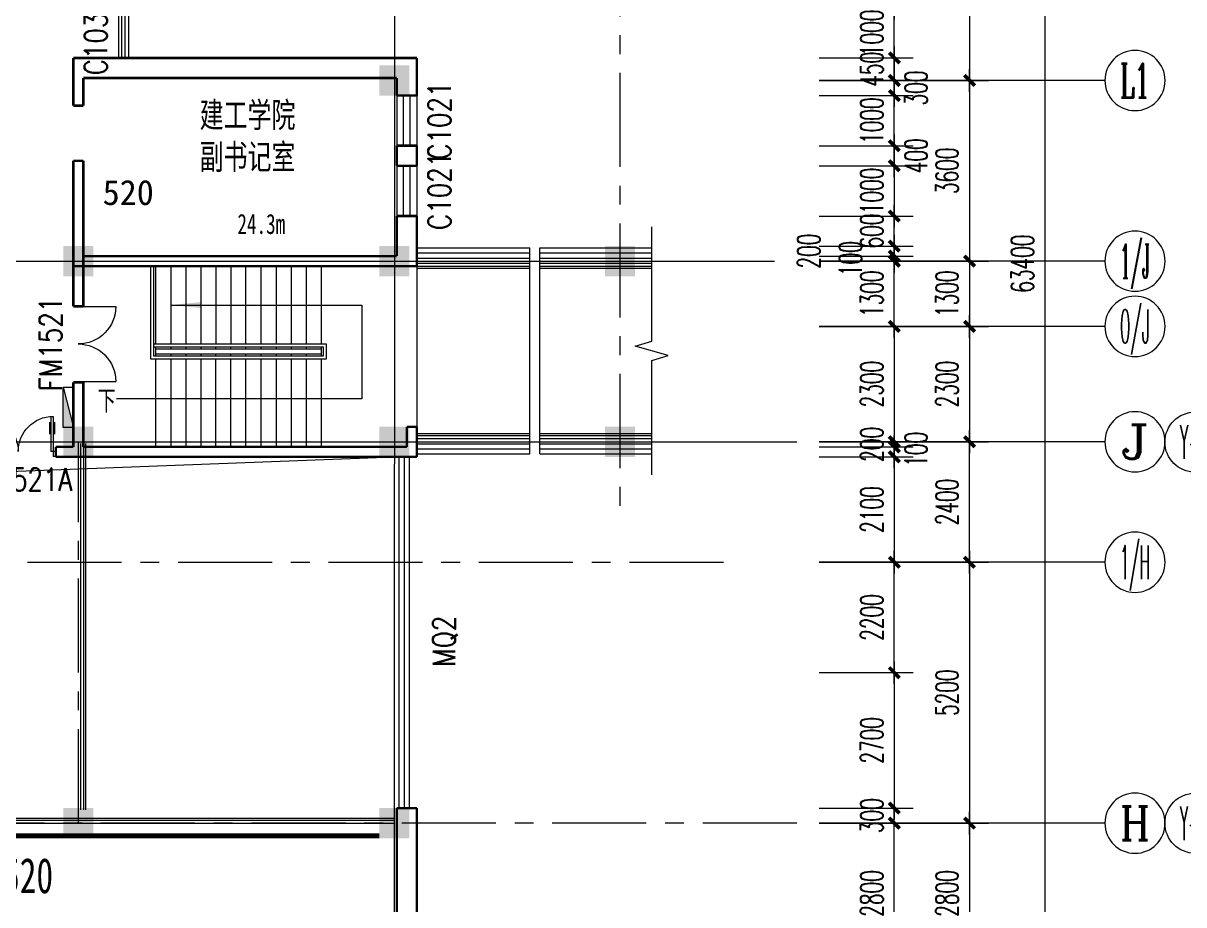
# Model space of a CAD drawing. Extents: x 2719331 to 3465925, y -270324 to -167476.
# Drawn here: x 3419557 to 3442701, y -224030 to -206462 of the extents above; entities that cross this region are included whole.
import ezdxf
from ezdxf.enums import TextEntityAlignment as Align

# ---------------------------------------------------------------- set-up
doc = ezdxf.new("R2010")
doc.units = 0
doc.header["$LTSCALE"] = 1500
doc.header["$MEASUREMENT"] = 0
doc.linetypes.add('CENTER', pattern=[2, 1.25, -0.25, 0.25, -0.25])
doc.linetypes.add('DASH', pattern=[0.35, 0.25, -0.1])
doc.layers.get('0').update_dxf_attribs({"linetype": 'CONTINUOUS', "lineweight": 0})
doc.layers.get('DEFPOINTS').update_dxf_attribs({"linetype": 'CONTINUOUS', "lineweight": 5})
for name, color, linetype, lineweight in [('AXIS_TEXT', 7, 'CONTINUOUS', 5), ('COLUMN', 7, 'CONTINUOUS', 5), ('DOTE', 7, 'CENTER', 5), ('LVTRY', 7, 'CONTINUOUS', 5), ('OTHER', 7, 'CONTINUOUS', 5), ('P-S-TEXT', 7, 'CONTINUOUS', 5), ('PUB_DIM', 250, 'CONTINUOUS', 5), ('STAIR', 7, 'CONTINUOUS', 5), ('WALL', 7, 'CONTINUOUS', 5), ('WINDOW', 7, 'CONTINUOUS', 5), ('WINDOW_TEXT', 7, 'CONTINUOUS', 5), ('我的', 7, 'CONTINUOUS', 5), ('消火栓', 7, 'CONTINUOUS', 5), ('看线', 7, 'CONTINUOUS', 5), ('防火卷帘', 7, 'CONTINUOUS', 5)]:
    doc.layers.add(name, color=color, linetype=linetype, lineweight=lineweight)
doc.layers.add('中文', color=4, linetype='CONTINUOUS')
doc.layers.add('地面', color=250, linetype='CONTINUOUS')
doc.styles.add('_SIMPLEX', font='SIMPLEX.shx', dxfattribs={"width": 0.6})
doc.styles.add('COMPLEX', font='COMPLEX')
doc.styles.add('DIM_FONT', font='romans.shx', dxfattribs={"width": 0.6})
doc.styles.add('H1', font='romans.shx', dxfattribs={"width": 1.2, "bigfont": 'hztxt.shx'})
doc.styles.add('HZ4', font='SimSun.ttf', dxfattribs={"width": 0.7, "height": 700})
doc.styles.add('SIMPLEX', font='SIMPLEX.SHX', dxfattribs={"width": 0.6})
doc.styles.get("Standard").update_dxf_attribs({"font": 'SIMHEI.TTF', "height": 1.2})
doc.dimstyles.new('DIMN150', dxfattribs={"dimscale": 1.5, "dimtxt": 300, "dimasz": 1, "dimexe": 250, "dimexo": 300, "dimgap": 150, "dimtad": 1, "dimdec": 0, "dimdsep": 46, "dimtxsty": 'DIM_FONT', "dimblk": '_DIMX', "dimcen": 2.5, "dimdle": 0.3, "dimclrd": 7, "dimclre": 256, "dimclrt": 256, "dimadec": 0, "dimazin": 0, "dimtfac": 1, "dimtdec": 0, "dimtix": 1, "dimtmove": 2, "dimatfit": 3, "dimldrblk": '_DIMX', "dimfxl": 1, "dimtvp": 1, "dimtolj": 1, "dimtzin": 0, "dimlwd": -1, "dimlwe": -1, "dimarcsym": 0})

# ---------------------------------------------------------------- blocks, each defined once
blk = doc.blocks.new('_FZH')
blk.add_solid([(0.5, -0.5), (-0.5, -0.5), (0.5, 0.5), (-0.5, 0.5)])
blk = doc.blocks.new('_ARROW')
blk.add_solid([(0, 0), (-1, 0.1), (-1, -0.1)])
blk = doc.blocks.new('A$C68C06AB7')
at = {"layer": '消火栓'}
blk.add_hatch(color=256, dxfattribs=at).paths.add_polyline_path([(800, 200), (0, 200), (800, 0)])
blk.add_line((0, 200), (800, 0), dxfattribs=at)
blk.add_lwpolyline([(0, 200), (0, 0), (800, 0), (800, 200)], close=True, dxfattribs=at)
blk = doc.blocks.new('M_S0BKA')
blk.add_solid([(0.5, 0.5), (0.5, -0.5), (-0.5, 0.5), (-0.5, -0.5)])
blk = doc.blocks.new('_WBLK')
for p, q in [((-0.5, 0.5), (0.5, 0.5)), ((0.5, 0.167), (-0.5, 0.167)), ((0.5, -0.167), (-0.5, -0.167)), ((-0.5, -0.5), (0.5, -0.5))]:
    blk.add_line(p, q)
at = {"layer": 'WINDOW_TEXT', "style": 'SIMPLEX', "flags": 9}
blk.add_attdef('A', text='', height=1, dxfattribs=at).set_placement((0, 1.5), align=Align.MIDDLE)
blk = doc.blocks.new('M_A3PTU')
for p, q in [((-0.5, 0), (-0.499, -0.498)), ((0.5, 0), (0.499, -0.498))]:
    blk.add_line(p, q)
for centre, start, end in [((-0.498, -0.001), 269.885, 0.0763), ((0.498, -0.001), 179.9237, 270.115)]:
    blk.add_arc(centre, 0.498, start, end)
blk = doc.blocks.new('_AXISO')
blk.add_circle((0, 0), 0.5)
at = {"layer": 'AXIS_TEXT', "style": 'COMPLEX', "width": 1.041667}
blk.add_attdef('A', text='', height=0.56, dxfattribs=at).set_placement((-0.25, -0.28), (0.25, -0.28), align=Align.FIT)
blk = doc.blocks.new('_DIMX')
blk.add_line((-150, 0), (150, 0))
at = {"const_width": 50}
blk.add_lwpolyline([(-70, -70), (70, 70)], dxfattribs=at)
blk = doc.blocks.new('*D1116')
at = {"layer": 'DEFPOINTS', "color": 0, "lineweight": 25}
for p in [(3434982, -211204), (3435428, -212504), (3438428, -212504)]:
    blk.add_point(p, dxfattribs=at)
at = {"layer": '我的'}
for p, q in [((3435432, -211204), (3438803, -211204)), ((3435878, -212504), (3438803, -212504))]:
    blk.add_line(p, q, dxfattribs=at)
at = {"layer": '我的', "color": 7}
for p, q in [((3438428, -211203), (3438428, -211201)), ((3438428, -211204), (3438428, -212504)), ((3438428, -212506), (3438428, -212507))]:
    blk.add_line(p, q, dxfattribs=at)
at = {"layer": '我的', "color": 7, "xscale": 1.5, "yscale": 1.5, "zscale": 1.5}
for p, rotation in [((3438428, -211204), 270), ((3438428, -212504), 90)]:
    blk.add_blockref('_DIMX', p, dxfattribs=dict(at, rotation=rotation))
at = {"layer": '我的', "lineweight": 0, "insert": (3437978, -211854), "char_height": 450, "attachment_point": 5, "rotation": 90, "style": 'DIM_FONT'}
blk.add_mtext('\\A1;1300', dxfattribs=at)
blk = doc.blocks.new('*D1117')
at = {"layer": 'DEFPOINTS', "color": 0, "lineweight": 25}
for p in [(3435428, -217204), (3435428, -222404), (3438428, -222404)]:
    blk.add_point(p, dxfattribs=at)
at = {"layer": '我的'}
for p, q in [((3435878, -217204), (3438803, -217204)), ((3435878, -222404), (3438803, -222404))]:
    blk.add_line(p, q, dxfattribs=at)
at = {"layer": '我的', "color": 7}
blk.add_line((3438428, -217206), (3438428, -222403), dxfattribs=at)
at = {"layer": '我的', "color": 7, "xscale": 1.5, "yscale": 1.5, "zscale": 1.5}
for p, rotation in [((3438428, -217204), 90), ((3438428, -222404), 270)]:
    blk.add_blockref('_DIMX', p, dxfattribs=dict(at, rotation=rotation))
at = {"layer": '我的', "lineweight": 0, "insert": (3437978, -219804), "char_height": 450, "attachment_point": 5, "rotation": 90, "style": 'DIM_FONT'}
blk.add_mtext('\\A1;5200', dxfattribs=at)
blk = doc.blocks.new('*D1118')
at = {"layer": 'DEFPOINTS', "color": 0, "lineweight": 25}
for p in [(3435428, -222404), (3435428, -225204), (3438428, -225204)]:
    blk.add_point(p, dxfattribs=at)
at = {"layer": '我的'}
for p, q in [((3435878, -222404), (3438803, -222404)), ((3435878, -225204), (3438803, -225204))]:
    blk.add_line(p, q, dxfattribs=at)
at = {"layer": '我的', "color": 7}
blk.add_line((3438428, -222406), (3438428, -225203), dxfattribs=at)
at = {"layer": '我的', "color": 7, "xscale": 1.5, "yscale": 1.5, "zscale": 1.5}
for p, rotation in [((3438428, -222404), 90), ((3438428, -225204), 270)]:
    blk.add_blockref('_DIMX', p, dxfattribs=dict(at, rotation=rotation))
at = {"layer": '我的', "lineweight": 0, "insert": (3437978, -223804), "char_height": 450, "attachment_point": 5, "rotation": 90, "style": 'DIM_FONT'}
blk.add_mtext('\\A1;2800', dxfattribs=at)
blk = doc.blocks.new('*D1119')
at = {"layer": 'DEFPOINTS', "color": 0, "lineweight": 25}
for p in [(3434982, -207604), (3435428, -211204), (3438428, -211204)]:
    blk.add_point(p, dxfattribs=at)
at = {"layer": '我的'}
for p, q in [((3435432, -207604), (3438803, -207604)), ((3435878, -211204), (3438803, -211204))]:
    blk.add_line(p, q, dxfattribs=at)
at = {"layer": '我的', "color": 7}
blk.add_line((3438428, -207606), (3438428, -211203), dxfattribs=at)
at = {"layer": '我的', "color": 7, "xscale": 1.5, "yscale": 1.5, "zscale": 1.5}
for p, rotation in [((3438428, -207604), 90), ((3438428, -211204), 270)]:
    blk.add_blockref('_DIMX', p, dxfattribs=dict(at, rotation=rotation))
at = {"layer": '我的', "lineweight": 0, "insert": (3437978, -209404), "char_height": 450, "attachment_point": 5, "rotation": 90, "style": 'DIM_FONT'}
blk.add_mtext('\\A1;3600', dxfattribs=at)
blk = doc.blocks.new('*D1144')
at = {"layer": 'DEFPOINTS', "color": 0, "lineweight": 25}
for p in [(3434982, -207604), (3434982, -207904), (3436928, -207904)]:
    blk.add_point(p, dxfattribs=at)
at = {"layer": '我的'}
for p, q in [((3435432, -207604), (3437303, -207604)), ((3435432, -207904), (3437303, -207904))]:
    blk.add_line(p, q, dxfattribs=at)
at = {"layer": '我的', "color": 7}
for p, q in [((3436928, -207603), (3436928, -207601)), ((3436928, -207604), (3436928, -207904)), ((3436928, -207906), (3436928, -207907))]:
    blk.add_line(p, q, dxfattribs=at)
at = {"layer": '我的', "color": 7, "xscale": 1.5, "yscale": 1.5, "zscale": 1.5}
for p, rotation in [((3436928, -207604), 270), ((3436928, -207904), 90)]:
    blk.add_blockref('_DIMX', p, dxfattribs=dict(at, rotation=rotation))
at = {"layer": '我的', "lineweight": 0, "insert": (3437360, -207754), "char_height": 450, "attachment_point": 5, "rotation": 90, "style": 'DIM_FONT'}
blk.add_mtext('\\A1;300', dxfattribs=at)
blk = doc.blocks.new('*D1145')
at = {"layer": 'DEFPOINTS', "color": 0, "lineweight": 25}
for p in [(3434982, -208904), (3434982, -209304), (3436928, -209304)]:
    blk.add_point(p, dxfattribs=at)
at = {"layer": '我的'}
for p, q in [((3435432, -208904), (3437303, -208904)), ((3435432, -209304), (3437303, -209304))]:
    blk.add_line(p, q, dxfattribs=at)
at = {"layer": '我的', "color": 7}
for p, q in [((3436928, -208903), (3436928, -208901)), ((3436928, -208904), (3436928, -209304)), ((3436928, -209306), (3436928, -209307))]:
    blk.add_line(p, q, dxfattribs=at)
at = {"layer": '我的', "color": 7, "xscale": 1.5, "yscale": 1.5, "zscale": 1.5}
for p, rotation in [((3436928, -208904), 270), ((3436928, -209304), 90)]:
    blk.add_blockref('_DIMX', p, dxfattribs=dict(at, rotation=rotation))
at = {"layer": '我的', "lineweight": 0, "insert": (3437360, -209104), "char_height": 450, "attachment_point": 5, "rotation": 90, "style": 'DIM_FONT'}
blk.add_mtext('\\A1;400', dxfattribs=at)
blk = doc.blocks.new('*D1146')
at = {"layer": 'DEFPOINTS', "color": 0, "lineweight": 25}
for p in [(3434982, -209304), (3434982, -210304), (3436928, -210304)]:
    blk.add_point(p, dxfattribs=at)
at = {"layer": '我的'}
for p, q in [((3435432, -209304), (3437303, -209304)), ((3435432, -210304), (3437303, -210304))]:
    blk.add_line(p, q, dxfattribs=at)
at = {"layer": '我的', "color": 7}
for p, q in [((3436928, -209303), (3436928, -209301)), ((3436928, -209304), (3436928, -210304)), ((3436928, -210306), (3436928, -210307))]:
    blk.add_line(p, q, dxfattribs=at)
at = {"layer": '我的', "color": 7, "xscale": 1.5, "yscale": 1.5, "zscale": 1.5}
for p, rotation in [((3436928, -209304), 270), ((3436928, -210304), 90)]:
    blk.add_blockref('_DIMX', p, dxfattribs=dict(at, rotation=rotation))
at = {"layer": '我的', "lineweight": 0, "insert": (3436478, -209804), "char_height": 450, "attachment_point": 5, "rotation": 90, "style": 'DIM_FONT'}
blk.add_mtext('\\A1;1000', dxfattribs=at)
blk = doc.blocks.new('*D1147')
at = {"layer": 'DEFPOINTS', "color": 0, "lineweight": 25}
for p in [(3434982, -219404), (3434982, -222104), (3436928, -222104)]:
    blk.add_point(p, dxfattribs=at)
at = {"layer": '我的'}
for p, q in [((3435432, -219404), (3437303, -219404)), ((3435432, -222104), (3437303, -222104))]:
    blk.add_line(p, q, dxfattribs=at)
at = {"layer": '我的', "color": 7}
blk.add_line((3436928, -219406), (3436928, -222103), dxfattribs=at)
at = {"layer": '我的', "color": 7, "xscale": 1.5, "yscale": 1.5, "zscale": 1.5}
for p, rotation in [((3436928, -219404), 90), ((3436928, -222104), 270)]:
    blk.add_blockref('_DIMX', p, dxfattribs=dict(at, rotation=rotation))
at = {"layer": '我的', "lineweight": 0, "insert": (3436478, -220754), "char_height": 450, "attachment_point": 5, "rotation": 90, "style": 'DIM_FONT'}
blk.add_mtext('\\A1;2700', dxfattribs=at)
blk = doc.blocks.new('*D1151')
at = {"layer": 'DEFPOINTS', "color": 0, "lineweight": 25}
for p in [(3435282, -222404), (3436928, -222404), (3435282, -225204)]:
    blk.add_point(p, dxfattribs=at)
at = {"layer": '我的'}
for p, q in [((3435732, -222404), (3437303, -222404)), ((3435732, -225204), (3437303, -225204))]:
    blk.add_line(p, q, dxfattribs=at)
at = {"layer": '我的', "color": 7}
blk.add_line((3436928, -225203), (3436928, -222406), dxfattribs=at)
at = {"layer": '我的', "color": 7, "xscale": 1.5, "yscale": 1.5, "zscale": 1.5}
for p, rotation in [((3436928, -222404), 90), ((3436928, -225204), 270)]:
    blk.add_blockref('_DIMX', p, dxfattribs=dict(at, rotation=rotation))
at = {"layer": '我的', "lineweight": 0, "insert": (3436478, -223804), "char_height": 450, "attachment_point": 5, "rotation": 90, "style": 'DIM_FONT'}
blk.add_mtext('\\A1;2800', dxfattribs=at)
blk = doc.blocks.new('*D1152')
at = {"layer": 'DEFPOINTS', "color": 0, "lineweight": 25}
for p in [(3434982, -215104), (3434978, -217204), (3436928, -217204)]:
    blk.add_point(p, dxfattribs=at)
at = {"layer": '我的'}
for p, q in [((3435432, -215104), (3437303, -215104)), ((3435428, -217204), (3437303, -217204))]:
    blk.add_line(p, q, dxfattribs=at)
at = {"layer": '我的', "color": 7}
blk.add_line((3436928, -215106), (3436928, -217203), dxfattribs=at)
at = {"layer": '我的', "color": 7, "xscale": 1.5, "yscale": 1.5, "zscale": 1.5}
for p, rotation in [((3436928, -215104), 90), ((3436928, -217204), 270)]:
    blk.add_blockref('_DIMX', p, dxfattribs=dict(at, rotation=rotation))
at = {"layer": '我的', "lineweight": 0, "insert": (3436478, -216154), "char_height": 450, "attachment_point": 5, "rotation": 90, "style": 'DIM_FONT'}
blk.add_mtext('\\A1;2100', dxfattribs=at)
blk = doc.blocks.new('*D1153')
at = {"layer": 'DEFPOINTS', "color": 0, "lineweight": 25}
for p in [(3434978, -212504), (3434978, -214804), (3436928, -214804)]:
    blk.add_point(p, dxfattribs=at)
at = {"layer": '我的'}
for p, q in [((3435428, -212504), (3437303, -212504)), ((3435428, -214804), (3437303, -214804))]:
    blk.add_line(p, q, dxfattribs=at)
at = {"layer": '我的', "color": 7}
blk.add_line((3436928, -212506), (3436928, -214803), dxfattribs=at)
at = {"layer": '我的', "color": 7, "xscale": 1.5, "yscale": 1.5, "zscale": 1.5}
for p, rotation in [((3436928, -212504), 90), ((3436928, -214804), 270)]:
    blk.add_blockref('_DIMX', p, dxfattribs=dict(at, rotation=rotation))
at = {"layer": '我的', "lineweight": 0, "insert": (3436478, -213654), "char_height": 450, "attachment_point": 5, "rotation": 90, "style": 'DIM_FONT'}
blk.add_mtext('\\A1;2300', dxfattribs=at)
blk = doc.blocks.new('*D1154')
at = {"layer": 'DEFPOINTS', "color": 0, "lineweight": 25}
for p in [(3436482, -179554), (3436482, -242954), (3439932, -242954)]:
    blk.add_point(p, dxfattribs=at)
at = {"layer": '我的'}
for p, q in [((3436932, -179554), (3440307, -179554)), ((3436932, -242954), (3440307, -242954))]:
    blk.add_line(p, q, dxfattribs=at)
at = {"layer": '我的', "color": 7}
blk.add_line((3439932, -179556), (3439932, -242953), dxfattribs=at)
at = {"layer": '我的', "color": 7, "xscale": 1.5, "yscale": 1.5, "zscale": 1.5}
for p, rotation in [((3439932, -179554), 90), ((3439932, -242954), 270)]:
    blk.add_blockref('_DIMX', p, dxfattribs=dict(at, rotation=rotation))
at = {"layer": '我的', "lineweight": 0, "insert": (3439482, -211254), "char_height": 450, "attachment_point": 5, "rotation": 90, "style": 'DIM_FONT'}
blk.add_mtext('\\A1;63400', dxfattribs=at)
blk = doc.blocks.new('*D1159')
at = {"layer": 'DEFPOINTS', "color": 0, "lineweight": 25}
for p in [(3434978, -214804), (3438428, -214804), (3434978, -217204)]:
    blk.add_point(p, dxfattribs=at)
at = {"layer": '我的'}
for p, q in [((3435428, -214804), (3438803, -214804)), ((3435428, -217204), (3438803, -217204))]:
    blk.add_line(p, q, dxfattribs=at)
at = {"layer": '我的', "color": 7}
blk.add_line((3438428, -217203), (3438428, -214806), dxfattribs=at)
at = {"layer": '我的', "color": 7, "xscale": 1.5, "yscale": 1.5, "zscale": 1.5}
for p, rotation in [((3438428, -214804), 90), ((3438428, -217204), 270)]:
    blk.add_blockref('_DIMX', p, dxfattribs=dict(at, rotation=rotation))
at = {"layer": '我的', "lineweight": 0, "insert": (3437978, -216004), "char_height": 450, "attachment_point": 5, "rotation": 90, "style": 'DIM_FONT'}
blk.add_mtext('\\A1;2400', dxfattribs=at)
blk = doc.blocks.new('*D1160')
at = {"layer": 'DEFPOINTS', "color": 0, "lineweight": 25}
for p in [(3434978, -212504), (3434978, -214804), (3438428, -214804)]:
    blk.add_point(p, dxfattribs=at)
at = {"layer": '我的'}
for p, q in [((3435428, -212504), (3438803, -212504)), ((3435428, -214804), (3438803, -214804))]:
    blk.add_line(p, q, dxfattribs=at)
at = {"layer": '我的', "color": 7}
blk.add_line((3438428, -212506), (3438428, -214803), dxfattribs=at)
at = {"layer": '我的', "color": 7, "xscale": 1.5, "yscale": 1.5, "zscale": 1.5}
for p, rotation in [((3438428, -212504), 90), ((3438428, -214804), 270)]:
    blk.add_blockref('_DIMX', p, dxfattribs=dict(at, rotation=rotation))
at = {"layer": '我的', "lineweight": 0, "insert": (3437978, -213654), "char_height": 450, "attachment_point": 5, "rotation": 90, "style": 'DIM_FONT'}
blk.add_mtext('\\A1;2300', dxfattribs=at)
blk = doc.blocks.new('*D1161')
at = {"layer": 'DEFPOINTS', "color": 0, "lineweight": 25}
for p in [(3434982, -207904), (3436928, -207904), (3434982, -208904)]:
    blk.add_point(p, dxfattribs=at)
at = {"layer": '我的'}
for p, q in [((3435432, -207904), (3437303, -207904)), ((3435432, -208904), (3437303, -208904))]:
    blk.add_line(p, q, dxfattribs=at)
at = {"layer": '我的', "color": 7}
for p, q in [((3436928, -207903), (3436928, -207901)), ((3436928, -208904), (3436928, -207904)), ((3436928, -208906), (3436928, -208907))]:
    blk.add_line(p, q, dxfattribs=at)
at = {"layer": '我的', "color": 7, "xscale": 1.5, "yscale": 1.5, "zscale": 1.5}
for p, rotation in [((3436928, -207904), 270), ((3436928, -208904), 90)]:
    blk.add_blockref('_DIMX', p, dxfattribs=dict(at, rotation=rotation))
at = {"layer": '我的', "lineweight": 0, "insert": (3436478, -208404), "char_height": 450, "attachment_point": 5, "rotation": 90, "style": 'DIM_FONT'}
blk.add_mtext('\\A1;1000', dxfattribs=at)
blk = doc.blocks.new('*D1162')
at = {"layer": 'DEFPOINTS', "color": 0, "lineweight": 25}
for p in [(3434982, -210304), (3436928, -210304), (3434982, -210904)]:
    blk.add_point(p, dxfattribs=at)
at = {"layer": '我的'}
for p, q in [((3435432, -210304), (3437303, -210304)), ((3435432, -210904), (3437303, -210904))]:
    blk.add_line(p, q, dxfattribs=at)
at = {"layer": '我的', "color": 7}
for p, q in [((3436928, -210303), (3436928, -210301)), ((3436928, -210904), (3436928, -210304)), ((3436928, -210906), (3436928, -210907))]:
    blk.add_line(p, q, dxfattribs=at)
at = {"layer": '我的', "color": 7, "xscale": 1.5, "yscale": 1.5, "zscale": 1.5}
for p, rotation in [((3436928, -210304), 270), ((3436928, -210904), 90)]:
    blk.add_blockref('_DIMX', p, dxfattribs=dict(at, rotation=rotation))
at = {"layer": '我的', "lineweight": 0, "insert": (3436478, -210604), "char_height": 450, "attachment_point": 5, "rotation": 90, "style": 'DIM_FONT'}
blk.add_mtext('\\A1;600', dxfattribs=at)
blk = doc.blocks.new('*D1163')
at = {"layer": 'DEFPOINTS', "color": 0, "lineweight": 25}
for p in [(3434982, -214804), (3434982, -214904), (3436928, -214804)]:
    blk.add_point(p, dxfattribs=at)
at = {"layer": '我的'}
for p, q in [((3435432, -214804), (3437303, -214804)), ((3435432, -214904), (3437303, -214904))]:
    blk.add_line(p, q, dxfattribs=at)
at = {"layer": '我的', "color": 7}
for p, q in [((3436928, -214803), (3436928, -214801)), ((3436928, -214904), (3436928, -214804)), ((3436928, -214906), (3436928, -214907))]:
    blk.add_line(p, q, dxfattribs=at)
at = {"layer": '我的', "color": 7, "xscale": 1.5, "yscale": 1.5, "zscale": 1.5}
for p, rotation in [((3436928, -214804), 270), ((3436928, -214904), 90)]:
    blk.add_blockref('_DIMX', p, dxfattribs=dict(at, rotation=rotation))
at = {"layer": '我的', "lineweight": 0, "insert": (3437360, -214954), "char_height": 450, "attachment_point": 5, "rotation": 90, "style": 'DIM_FONT'}
blk.add_mtext('\\A1;100', dxfattribs=at)
blk = doc.blocks.new('*D1164')
at = {"layer": 'DEFPOINTS', "color": 0, "lineweight": 25}
for p in [(3434978, -217204), (3436928, -217204), (3434982, -219404)]:
    blk.add_point(p, dxfattribs=at)
at = {"layer": '我的'}
for p, q in [((3435428, -217204), (3437303, -217204)), ((3435432, -219404), (3437303, -219404))]:
    blk.add_line(p, q, dxfattribs=at)
at = {"layer": '我的', "color": 7}
blk.add_line((3436928, -219403), (3436928, -217206), dxfattribs=at)
at = {"layer": '我的', "color": 7, "xscale": 1.5, "yscale": 1.5, "zscale": 1.5}
for p, rotation in [((3436928, -217204), 90), ((3436928, -219404), 270)]:
    blk.add_blockref('_DIMX', p, dxfattribs=dict(at, rotation=rotation))
at = {"layer": '我的', "lineweight": 0, "insert": (3436478, -218304), "char_height": 450, "attachment_point": 5, "rotation": 90, "style": 'DIM_FONT'}
blk.add_mtext('\\A1;2200', dxfattribs=at)
blk = doc.blocks.new('*D1165')
at = {"layer": 'DEFPOINTS', "color": 0, "lineweight": 25}
for p in [(3434982, -222104), (3436928, -222104), (3434982, -222404)]:
    blk.add_point(p, dxfattribs=at)
at = {"layer": '我的'}
for p, q in [((3435432, -222104), (3437303, -222104)), ((3435432, -222404), (3437303, -222404))]:
    blk.add_line(p, q, dxfattribs=at)
at = {"layer": '我的', "color": 7}
for p, q in [((3436928, -222103), (3436928, -222101)), ((3436928, -222404), (3436928, -222104)), ((3436928, -222406), (3436928, -222407))]:
    blk.add_line(p, q, dxfattribs=at)
at = {"layer": '我的', "color": 7, "xscale": 1.5, "yscale": 1.5, "zscale": 1.5}
for p, rotation in [((3436928, -222104), 270), ((3436928, -222404), 90)]:
    blk.add_blockref('_DIMX', p, dxfattribs=dict(at, rotation=rotation))
at = {"layer": '我的', "lineweight": 0, "insert": (3436478, -222254), "char_height": 450, "attachment_point": 5, "rotation": 90, "style": 'DIM_FONT'}
blk.add_mtext('\\A1;300', dxfattribs=at)
blk = doc.blocks.new('*D1172')
at = {"layer": 'DEFPOINTS', "color": 0, "lineweight": 25}
for p in [(3434982, -207154), (3434982, -207604), (3436928, -207604)]:
    blk.add_point(p, dxfattribs=at)
at = {"layer": '我的'}
for p, q in [((3435432, -207154), (3437303, -207154)), ((3435432, -207604), (3437303, -207604))]:
    blk.add_line(p, q, dxfattribs=at)
at = {"layer": '我的', "color": 7}
for p, q in [((3436928, -207153), (3436928, -207151)), ((3436928, -207154), (3436928, -207604)), ((3436928, -207606), (3436928, -207607))]:
    blk.add_line(p, q, dxfattribs=at)
at = {"layer": '我的', "color": 7, "xscale": 1.5, "yscale": 1.5, "zscale": 1.5}
for p, rotation in [((3436928, -207154), 270), ((3436928, -207604), 90)]:
    blk.add_blockref('_DIMX', p, dxfattribs=dict(at, rotation=rotation))
at = {"layer": '我的', "lineweight": 0, "insert": (3436478, -207379), "char_height": 450, "attachment_point": 5, "rotation": 90, "style": 'DIM_FONT'}
blk.add_mtext('\\A1;450', dxfattribs=at)
blk = doc.blocks.new('*D1173')
at = {"layer": 'DEFPOINTS', "color": 0, "lineweight": 25}
for p in [(3434982, -210904), (3434982, -211104), (3436928, -211104)]:
    blk.add_point(p, dxfattribs=at)
at = {"layer": '我的'}
for p, q in [((3435432, -210904), (3437303, -210904)), ((3435432, -211104), (3437303, -211104))]:
    blk.add_line(p, q, dxfattribs=at)
at = {"layer": '我的', "color": 7}
for p, q in [((3436928, -210903), (3436928, -210901)), ((3436928, -210904), (3436928, -211104)), ((3436928, -211106), (3436928, -211107))]:
    blk.add_line(p, q, dxfattribs=at)
at = {"layer": '我的', "color": 7, "xscale": 1.5, "yscale": 1.5, "zscale": 1.5}
for p, rotation in [((3436928, -210904), 270), ((3436928, -211104), 90)]:
    blk.add_blockref('_DIMX', p, dxfattribs=dict(at, rotation=rotation))
at = {"layer": '我的', "lineweight": 0, "insert": (3435222, -211004), "char_height": 450, "attachment_point": 5, "rotation": 90, "style": 'DIM_FONT'}
blk.add_mtext('\\A1;200', dxfattribs=at)
blk = doc.blocks.new('*D1174')
at = {"layer": 'DEFPOINTS', "color": 0, "lineweight": 25}
for p in [(3434982, -211104), (3434982, -211204), (3436928, -211104)]:
    blk.add_point(p, dxfattribs=at)
at = {"layer": '我的'}
for p, q in [((3435432, -211104), (3437303, -211104)), ((3435432, -211204), (3437303, -211204))]:
    blk.add_line(p, q, dxfattribs=at)
at = {"layer": '我的', "color": 7}
for p, q in [((3436928, -211103), (3436928, -211101)), ((3436928, -211204), (3436928, -211104)), ((3436928, -211206), (3436928, -211207))]:
    blk.add_line(p, q, dxfattribs=at)
at = {"layer": '我的', "color": 7, "xscale": 1.5, "yscale": 1.5, "zscale": 1.5}
for p, rotation in [((3436928, -211104), 270), ((3436928, -211204), 90)]:
    blk.add_blockref('_DIMX', p, dxfattribs=dict(at, rotation=rotation))
at = {"layer": '我的', "lineweight": 0, "insert": (3436054, -211154), "char_height": 450, "attachment_point": 5, "rotation": 90, "style": 'DIM_FONT'}
blk.add_mtext('\\A1;100', dxfattribs=at)
blk = doc.blocks.new('*D1175')
at = {"layer": 'DEFPOINTS', "color": 0, "lineweight": 25}
for p in [(3434982, -211204), (3436928, -211204), (3434978, -212504)]:
    blk.add_point(p, dxfattribs=at)
at = {"layer": '我的'}
for p, q in [((3435432, -211204), (3437303, -211204)), ((3435428, -212504), (3437303, -212504))]:
    blk.add_line(p, q, dxfattribs=at)
at = {"layer": '我的', "color": 7}
for p, q in [((3436928, -211203), (3436928, -211201)), ((3436928, -212504), (3436928, -211204)), ((3436928, -212506), (3436928, -212507))]:
    blk.add_line(p, q, dxfattribs=at)
at = {"layer": '我的', "color": 7, "xscale": 1.5, "yscale": 1.5, "zscale": 1.5}
for p, rotation in [((3436928, -211204), 270), ((3436928, -212504), 90)]:
    blk.add_blockref('_DIMX', p, dxfattribs=dict(at, rotation=rotation))
at = {"layer": '我的', "lineweight": 0, "insert": (3436478, -211854), "char_height": 450, "attachment_point": 5, "rotation": 90, "style": 'DIM_FONT'}
blk.add_mtext('\\A1;1300', dxfattribs=at)
blk = doc.blocks.new('*D1176')
at = {"layer": 'DEFPOINTS', "color": 0, "lineweight": 25}
for p in [(3434982, -214904), (3434982, -215104), (3436928, -215104)]:
    blk.add_point(p, dxfattribs=at)
at = {"layer": '我的'}
for p, q in [((3435432, -214904), (3437303, -214904)), ((3435432, -215104), (3437303, -215104))]:
    blk.add_line(p, q, dxfattribs=at)
at = {"layer": '我的', "color": 7}
for p, q in [((3436928, -214903), (3436928, -214901)), ((3436928, -214904), (3436928, -215104)), ((3436928, -215106), (3436928, -215107))]:
    blk.add_line(p, q, dxfattribs=at)
at = {"layer": '我的', "color": 7, "xscale": 1.5, "yscale": 1.5, "zscale": 1.5}
for p, rotation in [((3436928, -214904), 270), ((3436928, -215104), 90)]:
    blk.add_blockref('_DIMX', p, dxfattribs=dict(at, rotation=rotation))
at = {"layer": '我的', "lineweight": 0, "insert": (3436478, -214854), "char_height": 450, "attachment_point": 5, "rotation": 90, "style": 'DIM_FONT'}
blk.add_mtext('\\A1;200', dxfattribs=at)
blk = doc.blocks.new('*D1177')
at = {"layer": 'DEFPOINTS', "color": 0, "lineweight": 25}
for p in [(3434982, -206154), (3436928, -206154), (3434982, -207154)]:
    blk.add_point(p, dxfattribs=at)
at = {"layer": '我的'}
for p, q in [((3435432, -206154), (3437303, -206154)), ((3435432, -207154), (3437303, -207154))]:
    blk.add_line(p, q, dxfattribs=at)
at = {"layer": '我的', "color": 7}
for p, q in [((3436928, -206153), (3436928, -206151)), ((3436928, -207154), (3436928, -206154)), ((3436928, -207156), (3436928, -207157))]:
    blk.add_line(p, q, dxfattribs=at)
at = {"layer": '我的', "color": 7, "xscale": 1.5, "yscale": 1.5, "zscale": 1.5}
for p, rotation in [((3436928, -206154), 270), ((3436928, -207154), 90)]:
    blk.add_blockref('_DIMX', p, dxfattribs=dict(at, rotation=rotation))
at = {"layer": '我的', "lineweight": 0, "insert": (3436478, -206654), "char_height": 450, "attachment_point": 5, "rotation": 90, "style": 'DIM_FONT'}
blk.add_mtext('\\A1;1000', dxfattribs=at)
blk = doc.blocks.new('M_B0OPK')
for p, q in [((-0.5, 0.5), (0.5, 0.5)), ((0.5, 0.167), (-0.5, 0.167)), ((0.5, -0.167), (-0.5, -0.167)), ((-0.5, -0.5), (0.5, -0.5))]:
    blk.add_line(p, q)
blk = doc.blocks.new('*D772')
at = {"layer": 'DEFPOINTS', "color": 0, "lineweight": 25}
for p in [(3435428, -204004), (3435428, -207604), (3438428, -207604)]:
    blk.add_point(p, dxfattribs=at)
at = {"layer": '我的'}
for p, q in [((3435878, -204004), (3438803, -204004)), ((3435878, -207604), (3438803, -207604))]:
    blk.add_line(p, q, dxfattribs=at)
at = {"layer": '我的', "color": 7}
blk.add_line((3438428, -204006), (3438428, -207603), dxfattribs=at)
at = {"layer": '我的', "color": 7, "xscale": 1.5, "yscale": 1.5, "zscale": 1.5}
for p, rotation in [((3438428, -204004), 90), ((3438428, -207604), 270)]:
    blk.add_blockref('_DIMX', p, dxfattribs=dict(at, rotation=rotation))
at = {"layer": '我的', "lineweight": 0, "insert": (3437978, -205804), "char_height": 450, "attachment_point": 5, "rotation": 90, "style": 'DIM_FONT'}
blk.add_mtext('\\A1;3600', dxfattribs=at)
blk = doc.blocks.new('M_A20TUI')
for p, q in [((-0.467, 0.471), (-0.467, -0.062)), ((-0.433, 0.47), (-0.433, 0.004)), ((0.433, 0.47), (0.433, 0.004)), ((0.467, 0.471), (0.467, -0.062)), ((-0.483, 0.396), (-0.483, 0.235)), ((-0.417, 0.396), (-0.417, 0.235)), ((0.417, 0.396), (0.417, 0.235)), ((0.483, 0.396), (0.483, 0.235)), ((-0.5, 0.004), (-0.433, 0.004)), ((-0.5, 0.004), (-0.5, -0.062)), ((0.5, 0.004), (0.433, 0.004)), ((0.5, 0.004), (0.5, -0.062)), ((-0.5, -0.062), (-0.467, -0.062)), ((0.5, -0.062), (0.467, -0.062))]:
    blk.add_line(p, q)
for centre, start, end in [((-0.467, 0.004), 0, 90), ((0.467, 0.004), 90, 180)]:
    blk.add_arc(centre, 0.467, start, end)

msp = doc.modelspace()

# ---------------------------------------------------------------- linework, layer by layer
at = {"layer": 'COLUMN', "lineweight": 0}
msp.add_line((3362644.6, -214804.1), (3434982.5, -214804.1), dxfattribs=at)
at = {"layer": 'COLUMN', "lineweight": 0, "const_width": 50}
msp.add_lwpolyline([(3427207.2, -214504.1), (3427207.2, -214904.1)], dxfattribs=at)
at = {"layer": 'COLUMN', "lineweight": 0}
for points in [[(3427257.3, -211504.1), (3426657.3, -211504.1), (3427257.3, -210904.1), (3426657.3, -210904.1)], [(3427257.3, -215104.1), (3426657.3, -215104.1), (3427257.3, -214504.1), (3426657.3, -214504.1)]]:
    msp.add_solid(points, dxfattribs=at)
at = {"layer": 'DOTE', "lineweight": 0}
for p, q in [((3431457.6, -177451.6), (3431457.2, -216276.2)), ((3362644.6, -211204.2), (3433830.9, -211204.2)), ((3388120.6, -211204.1), (3434541, -211204.1)), ((3420657.2, -222404.1), (3420657.2, -214804.1)), ((3362644.6, -217204.2), (3433830.9, -217204.2)), ((3434982.5, -222404.1), (3365932.9, -222404.1))]:
    msp.add_line(p, q, dxfattribs=at)
at = {"layer": 'LVTRY', "lineweight": 0}
for p, q in [((3429659, -215041.1), (3429659, -210941.1)), ((3429859, -215041.1), (3429859, -210941.1))]:
    msp.add_line(p, q, dxfattribs=at)
at = {"layer": 'OTHER', "lineweight": 0}
for p, q in [((3432090.7, -212796.1), (3432090.7, -210521.1)), ((3431760.7, -212901.1), (3432090.7, -212796.1)), ((3432420.7, -213081.1), (3431760.7, -212901.1)), ((3432090.7, -213186.1), (3432420.7, -213081.1)), ((3432090.7, -215461.1), (3432090.7, -213186.1))]:
    msp.add_line(p, q, dxfattribs=at)
msp.add_lwpolyline([(3398457.2, -222304.1), (3399347.9, -216154.8), (3426957.3, -215104.2)], dxfattribs=at)
at = {"layer": 'PUB_DIM', "lineweight": 0}
msp.add_lwpolyline([(3422499, -212079.1), (3426309.3, -212079.1), (3426309.3, -213949.6), (3421420.7, -213949.6)], dxfattribs=at)
at = {"layer": 'STAIR', "lineweight": 0}
for p, q in [((3427407.2, -211241.1), (3429659, -211241.1)), ((3429859, -211241.1), (3432090.7, -211241.1)), ((3422099, -213154.1), (3422099, -211304.1)), ((3422159, -213094.1), (3422159, -211304.1)), ((3422199, -212854.1), (3422199, -211304.1)), ((3422499, -211304.1), (3422499, -212854.1)), ((3422799, -211304.1), (3422799, -212854.1)), ((3423099, -211304.1), (3423099, -212854.1)), ((3423399, -211304.1), (3423399, -212854.1)), ((3423699, -211304.1), (3423699, -212854.1)), ((3423999, -212854.1), (3423999, -211304.1)), ((3424299, -211304.1), (3424299, -212854.1)), ((3424599, -211304.1), (3424599, -212854.1)), ((3424899, -211304.1), (3424899, -212854.1)), ((3425199, -211304.1), (3425199, -212854.1)), ((3425499, -211304.1), (3425499, -212854.1)), ((3427407.2, -211301.1), (3429659, -211301.1)), ((3427407.2, -211341.1), (3429659, -211341.1)), ((3429859, -211301.1), (3432090.7, -211301.1)), ((3429859, -211341.1), (3432090.7, -211341.1)), ((3422159, -212854.1), (3424306.6, -212854.1)), ((3422159, -212914.1), (3424341.3, -212914.1)), ((3422199, -213094.1), (3422199, -212914.1)), ((3422499, -212914.1), (3422499, -212954.1)), ((3422799, -212914.1), (3422799, -212954.1)), ((3423099, -212914.1), (3423099, -212954.1)), ((3423399, -212954.1), (3423399, -212914.1)), ((3423699, -212954.1), (3423699, -212914.1)), ((3423999, -212954.1), (3423999, -212914.1)), ((3424241.3, -212854.1), (3425599, -212854.1)), ((3424275.9, -212914.1), (3425539, -212914.1)), ((3424299, -212914.1), (3424299, -212954.1)), ((3424599, -212914.1), (3424599, -212954.1)), ((3424899, -212914.1), (3424899, -212954.1)), ((3425199, -212914.1), (3425199, -212954.1)), ((3425499, -212914.1), (3425499, -213094.1)), ((3425539, -212914.1), (3425539, -213094.1)), ((3425599, -212854.1), (3425599, -213154.1)), ((3425539, -213094.1), (3422159, -213094.1)), ((3422199, -212954.1), (3424364.4, -212954.1)), ((3425499, -213054.1), (3422199, -213054.1)), ((3422499, -213054.1), (3422499, -213094.1)), ((3422799, -213054.1), (3422799, -213094.1)), ((3423099, -213054.1), (3423099, -213094.1)), ((3423399, -213094.1), (3423399, -213054.1)), ((3423699, -213094.1), (3423699, -213054.1)), ((3423999, -213094.1), (3423999, -213054.1)), ((3424299, -212954.1), (3425499, -212954.1)), ((3424299, -213054.1), (3424299, -213094.1)), ((3424599, -213054.1), (3424599, -213094.1)), ((3424899, -213054.1), (3424899, -213094.1)), ((3425199, -213054.1), (3425199, -213094.1)), ((3425599, -213154.1), (3422099, -213154.1)), ((3422199, -214904.1), (3422199, -213154.1)), ((3422499, -213154.1), (3422499, -214904.1)), ((3422799, -213154.1), (3422799, -214904.1)), ((3423099, -213154.1), (3423099, -214904.1)), ((3423399, -214904.1), (3423399, -213154.1)), ((3423699, -214904.1), (3423699, -213154.1)), ((3423999, -214904.1), (3423999, -213154.1)), ((3424299, -213154.1), (3424299, -214904.1)), ((3424599, -213154.1), (3424599, -214904.1)), ((3424899, -213154.1), (3424899, -214904.1)), ((3425199, -213154.1), (3425199, -214904.1)), ((3425499, -213154.1), (3425499, -214904.1)), ((3427409, -214641.1), (3429659, -214641.1)), ((3427409, -214681.1), (3429659, -214681.1)), ((3427409, -214741.1), (3429659, -214741.1)), ((3429859, -214641.1), (3432090.7, -214641.1)), ((3429859, -214681.1), (3432090.7, -214681.1)), ((3429859, -214741.1), (3432090.7, -214741.1)), ((3420700.1, -214835.8), (3420700.1, -222135.8)), ((3420760.1, -214835.8), (3420760.1, -222135.8)), ((3420800.1, -214835.8), (3420800.1, -222135.8)), ((3413157.2, -222304.1), (3426957.3, -222304.1)), ((3413157.2, -222344.1), (3426957.3, -222344.1)), ((3413157.2, -222404.1), (3426957.3, -222404.1))]:
    msp.add_line(p, q, dxfattribs=at)
at = {"layer": 'WALL', "lineweight": 0, "const_width": 50}
for points in [[(3420557.1, -207154.1), (3420557.1, -208104.1)], [(3420557.2, -207154.1), (3427407.2, -207154.1)], [(3427407.2, -207904.1), (3427407.2, -207154.1)], [(3420757.1, -207554.1), (3420757.1, -208104.1)], [(3420757.2, -207554.1), (3427007.2, -207554.1)], [(3427007.2, -207554.1), (3427007.2, -207904.1)], [(3427407.2, -207904.1), (3427007.2, -207904.1)], [(3420757.1, -208104.1), (3420557.1, -208104.1)], [(3427407.2, -208904.1), (3427007.2, -208904.1)], [(3427007.2, -208904.1), (3427007.2, -209304.1)], [(3427407.2, -209304.1), (3427407.2, -208904.1)], [(3420557.1, -209204.1), (3420555.1, -212103.8)], [(3420557.1, -209204.1), (3420757.2, -209204.1)], [(3420757.1, -209204.1), (3420755, -212103.8)], [(3427407.2, -209304.1), (3427007.2, -209304.1)], [(3427007.2, -210304.1), (3427007.2, -211104.1)], [(3427407.2, -211304.1), (3427407.2, -210304.1)], [(3420757.2, -211304.1), (3420557.2, -211304.1)], [(3427007.2, -211104.1), (3420757.2, -211104.1)], [(3427407.2, -211304.1), (3420757.2, -211304.1)], [(3420755, -212103.8), (3420555.1, -212103.8)], [(3420555.7, -213618.8), (3420557.2, -214904.1)], [(3420755.7, -213618.8), (3420555.7, -213618.8)], [(3420755.7, -213618.8), (3420757.1, -214904.1)], [(3420207.2, -214904.1), (3420207.2, -215104.1)], [(3420557.2, -214904.1), (3420207.2, -214904.1)], [(3427207.2, -214904.1), (3420757.1, -214904.1)], [(3427407.2, -215104.1), (3420207.2, -215104.1)], [(3427007.5, -224904.1), (3427007.5, -222104.1)], [(3427407.5, -222104.1), (3427007.5, -222104.1)], [(3427407.5, -225504.1), (3427407.5, -222104.1)]]:
    msp.add_lwpolyline(points, dxfattribs=at)
at = {"layer": 'WALL', "linetype": 'DASH', "lineweight": 0, "const_width": 50}
for points in [[(3427407.2, -210304.1), (3427007.2, -210304.1)], [(3427207.2, -214504.1), (3427407.2, -214504.1)], [(3427407.2, -214504.1), (3427407.2, -215104.1)]]:
    msp.add_lwpolyline(points, dxfattribs=at)
at = {"layer": 'WINDOW', "lineweight": 0}
for p, q in [((3427409, -210941.1), (3429659, -210941.1)), ((3427409, -211041.1), (3429659, -211041.1)), ((3429859, -210941.1), (3432090.7, -210941.1)), ((3429859, -211041.1), (3432090.7, -211041.1)), ((3427409, -211141.1), (3429659, -211141.1)), ((3429859, -211141.1), (3432090.7, -211141.1)), ((3427409, -214841.1), (3429659, -214841.1)), ((3427409, -214941.1), (3429659, -214941.1)), ((3429859, -214841.1), (3432090.7, -214841.1)), ((3429859, -214941.1), (3432090.7, -214941.1)), ((3427057.3, -222104.1), (3427057.3, -215104.1)), ((3427157.3, -222104.1), (3427157.3, -215104.1)), ((3427257.3, -222104.1), (3427257.3, -215104.1)), ((3427409, -215041.1), (3429659, -215041.1)), ((3429859, -215041.1), (3432090.7, -215041.1))]:
    msp.add_line(p, q, dxfattribs=at)
at = {"layer": '我的', "lineweight": 0}
for p, q in [((3426958.1, -177424.7), (3426957.7, -248943.8)), ((3441127.8, -207604.1), (3435427.8, -207604.1)), ((3441132.5, -211204.1), (3435432.5, -211204.1)), ((3441127.8, -212504.1), (3435427.8, -212504.1)), ((3441127.8, -214804.1), (3435427.8, -214804.1)), ((3441127.8, -217204.1), (3435427.8, -217204.1)), ((3441127.8, -222404.1), (3435427.8, -222404.1))]:
    msp.add_line(p, q, dxfattribs=at)
at = {"layer": '看线', "lineweight": 0}
msp.add_line((3427407.2, -211304.1), (3427407.2, -214504.1), dxfattribs=at)
at = {"layer": '防火卷帘', "linetype": 'DASH', "lineweight": 0, "const_width": 100}
for points in [[(3418424.3, -222654.1), (3421025, -222654.1)], [(3420800.1, -222654.3), (3426657.8, -222654.3)]]:
    msp.add_lwpolyline(points, dxfattribs=at)

# ---------------------------------------------------------------- block references
at = {"layer": 'COLUMN', "lineweight": 0, "yscale": 600}
for name, p, xscale, zscale in [('_FZH', (3426957.3, -207604.1), 600, 600), ('_FZH', (3420657.2, -211204.2), 600, 600), ('_FZH', (3420657.2, -214804.1), 600, 600), ('M_S0BKA', (3431457.2, -214804.1), 600, 500), ('_FZH', (3420657.2, -222404.1), 600, 600), ('_FZH', (3426957.5, -222404.1), -600, 600)]:
    msp.add_blockref(name, p, dxfattribs=dict(at, xscale=xscale, zscale=zscale))
at = {"layer": 'COLUMN', "lineweight": 0, "extrusion": (0, 0, -1), "xscale": 600, "yscale": 600, "zscale": -500, "rotation": 180}
msp.add_blockref('M_S0BKA', (-3431457.2, -211204.1), dxfattribs=at)
at = {"layer": 'PUB_DIM', "lineweight": 0, "xscale": 600, "yscale": 600, "zscale": 600, "rotation": 180}
msp.add_blockref('_ARROW', (3422499, -212079.1), dxfattribs=at)
at = {"layer": 'WINDOW', "lineweight": 0}
ref = msp.add_blockref('M_B0OPK', (3421557.2, -206654.1), dxfattribs=dict(at, xscale=1000, yscale=200.0000023199245, zscale=1000, rotation=270))
ref.add_attrib('A', 'C1030', dxfattribs={"layer": 'WINDOW_TEXT', "height": 450, "rotation": 90, "style": '_SIMPLEX', "width": 0.8, "flags": 8}).set_placement((3421003.9, -206720.8), align=Align.MIDDLE)
ref = msp.add_blockref('_WBLK', (3427207.2, -208404.1), dxfattribs=dict(at, xscale=1000, yscale=400.0000000488943, zscale=1000, rotation=270))
ref.add_attrib('A', 'C1021', dxfattribs={"layer": 'WINDOW_TEXT', "height": 450, "rotation": 90, "style": '_SIMPLEX', "width": 0.8, "flags": 8}).set_placement((3427857.2, -208404.1), align=Align.MIDDLE)
ref = msp.add_blockref('_WBLK', (3427207.2, -209804.1), dxfattribs=dict(at, xscale=1000, yscale=400.0000000484288, zscale=1000, rotation=270))
ref.add_attrib('A', 'C1021', dxfattribs={"layer": 'WINDOW_TEXT', "height": 450, "rotation": 90, "style": '_SIMPLEX', "width": 0.8, "flags": 8}).set_placement((3427857.2, -209804.1), align=Align.MIDDLE)
ref = msp.add_blockref('M_A3PTU', (3420655.1, -212854.2), dxfattribs=dict(at, xscale=1500, yscale=-1500, zscale=1500, rotation=270))
ref.add_attrib('A', 'FM1521', dxfattribs={"layer": 'WINDOW_TEXT', "height": 450, "rotation": 90, "style": '_SIMPLEX', "width": 0.8, "flags": 8}).set_placement((3420105.1, -212854.2, -360295.4), align=Align.MIDDLE)
ref = msp.add_blockref('M_A20TUI', (3419457.2, -215004.1), dxfattribs=dict(at, xscale=1500, yscale=-1500, zscale=1500, rotation=180))
ref.add_attrib('A', 'FM1521A', dxfattribs={"layer": 'WINDOW_TEXT', "height": 450, "style": '_SIMPLEX', "width": 0.8, "flags": 8}).set_placement((3419457.2, -215554.1), align=Align.MIDDLE)
at = {"layer": '我的', "lineweight": 0}
ref = msp.add_blockref('_AXISO', (3441727.8, -207604.1), dxfattribs=dict(at, xscale=-1200, yscale=1200, zscale=1200))
ref.add_attrib('A', 'L1', dxfattribs={"layer": 'AXIS_TEXT', "height": 672, "style": 'COMPLEX', "width": 0.694444}).set_placement((3441427.8, -207940.1), (3442027.8, -207940.1), align=Align.FIT)
ref = msp.add_blockref('_AXISO', (3441727.8, -211204.1), dxfattribs=dict(at, xscale=-1200, yscale=1200, zscale=1200))
ref.add_attrib('A', '1/J', dxfattribs={"layer": 'AXIS_TEXT', "height": 672, "style": 'COMPLEX', "width": 0.390625}).set_placement((3441427.8, -211540.1), (3442027.8, -211540.1), align=Align.FIT)
ref = msp.add_blockref('_AXISO', (3441727.8, -212504.1), dxfattribs=dict(at, xscale=-1200, yscale=1200, zscale=1200))
ref.add_attrib('A', '0/J', dxfattribs={"layer": 'AXIS_TEXT', "height": 672, "style": 'COMPLEX', "width": 0.353774}).set_placement((3441427.8, -212840.1), (3442027.8, -212840.1), align=Align.FIT)
ref = msp.add_blockref('_AXISO', (3441727.8, -214804.1), dxfattribs=dict(at, xscale=-1200, yscale=1200, zscale=1200))
ref.add_attrib('A', 'J', dxfattribs={"layer": 'AXIS_TEXT', "height": 672, "style": 'COMPLEX', "width": 1.704545}).set_placement((3441427.8, -215140.1), (3442027.8, -215140.1), align=Align.FIT)
ref = msp.add_blockref('_AXISO', (3442925.4, -214809.6), dxfattribs=dict(at, xscale=1200, yscale=1200, zscale=1200))
ref.add_attrib('A', 'Y-P', dxfattribs={"layer": 'AXIS_TEXT', "height": 672, "style": 'COMPLEX', "width": 0.292969}).set_placement((3442625.4, -215145.6), (3443225.4, -215145.6), align=Align.FIT)
ref = msp.add_blockref('_AXISO', (3441727.8, -217204.1), dxfattribs=dict(at, xscale=-1200, yscale=1200, zscale=1200))
ref.add_attrib('A', '1/H', dxfattribs={"layer": 'AXIS_TEXT', "height": 672, "style": 'COMPLEX', "width": 0.328947}).set_placement((3441427.8, -217540.1), (3442027.8, -217540.1), align=Align.FIT)
ref = msp.add_blockref('_AXISO', (3441727.8, -222404.1), dxfattribs=dict(at, xscale=-1200, yscale=1200, zscale=1200))
ref.add_attrib('A', 'H', dxfattribs={"layer": 'AXIS_TEXT', "height": 672, "style": 'COMPLEX', "width": 0.9375}).set_placement((3441427.8, -222740.1), (3442027.8, -222740.1), align=Align.FIT)
ref = msp.add_blockref('_AXISO', (3442925.4, -222404.1), dxfattribs=dict(at, xscale=1200, yscale=1200, zscale=1200))
ref.add_attrib('A', 'Y-M', dxfattribs={"layer": 'AXIS_TEXT', "height": 672, "style": 'COMPLEX', "width": 0.275735}).set_placement((3442625.4, -222740.1), (3443225.4, -222740.1), align=Align.FIT)
at = {"layer": '消火栓', "lineweight": 0, "xscale": -1, "rotation": 89.99999999999999}
msp.add_blockref('A$C68C06AB7', (3420557.2, -213718.2), dxfattribs=at)

# ---------------------------------------------------------------- texts
at = {"layer": 'P-S-TEXT', "lineweight": 0, "style": 'H1', "width": 0.8}
msp.add_text('下', height=450, rotation=360, dxfattribs=at).set_placement((3421043.1, -214221.9))
at = {"layer": 'WINDOW_TEXT', "lineweight": 0, "style": '_SIMPLEX', "width": 0.8}
msp.add_text('MQ2', height=450, rotation=90, dxfattribs=at).set_placement((3428173.5, -219288.6))
at = {"layer": '中文', "insert": (3421141.4, -209584.6), "char_height": 500, "width": 6011.563, "attachment_point": 1}
msp.add_mtext('{\\fFangSong_GB2312|b0|i0|c134|p49;\\C0;520}', dxfattribs=at)
at = {"layer": '地面', "lineweight": 25, "attachment_point": 1, "style": 'HZ4'}
for s, insert, char_height, width in [('{\\C3;24.3m}', (3423828.8, -210261.7), 400, 2214.11), ('{\\C0;520}', (3419153.7, -223097.4), 700, 2451.47)]:
    msp.add_mtext(s, dxfattribs=dict(at, insert=insert, char_height=char_height, width=width))
at = {"layer": '我的', "lineweight": 25, "insert": (3423076.1, -208039.3), "char_height": 500, "width": 4526.82, "attachment_point": 1, "style": 'HZ4'}
msp.add_mtext('{\\f宋体|b0|i0|c134|p2;建工学院\\P副书记室}', dxfattribs=at)

# ---------------------------------------------------------------- dimensions: what is measured, and where the dimension line sits
at = {"layer": '我的', "lineweight": 0}
for base, p1, p2, angle, picture, middle in [((3439932.5, -242954.2), (3436482.5, -179554.1), (3436482.5, -242954.2), 90, '*D1154', (3439482.5, -211254.1)), ((3438427.8, -207604.1), (3435427.8, -204004.1), (3435427.8, -207604.1), 270, '*D772', (3437977.8, -205804.1)), ((3436927.8, -206154.1), (3434982.1, -207154.1), (3434982.1, -206154.1), 90, '*D1177', (3436477.8, -206654.1)), ((3436927.8, -207604.1), (3434982.1, -207154.1), (3434982.1, -207604.1), 90, '*D1172', (3436477.8, -207379.1)), ((3438427.8, -211204.1), (3434982.5, -207604.1), (3435427.8, -211204.1), 270, '*D1119', (3437977.8, -209404.1)), ((3436927.8, -207904.1), (3434982.1, -208904.1), (3434982.1, -207904.1), 90, '*D1161', (3436477.8, -208404.1)), ((3436927.8, -210304.1), (3434982.1, -209304.1), (3434982.1, -210304.1), 90, '*D1146', (3436477.8, -209804.1)), ((3436927.8, -210304.1), (3434982.5, -210904.1), (3434982.1, -210304.1), 90, '*D1162', (3436477.8, -210604.1)), ((3436927.8, -211204.1), (3434977.8, -212504.2), (3434982.5, -211204.1), 90, '*D1175', (3436477.8, -211854.1)), ((3438427.8, -212504.1), (3434982.5, -211204.1), (3435427.8, -212504.1), 270, '*D1116', (3437977.8, -211854.1)), ((3436927.8, -214804.1), (3434977.8, -212504.2), (3434977.8, -214804.1), 90, '*D1153', (3436477.8, -213654.1)), ((3438427.8, -214804.1), (3434977.8, -212504.2), (3434977.8, -214804.1), 270, '*D1160', (3437977.8, -213654.1)), ((3438427.8, -214804.1), (3434977.8, -217204.1), (3434977.8, -214804.1), 270, '*D1159', (3437977.8, -216004.1)), ((3436927.8, -217204.1), (3434982.1, -215104.1), (3434977.8, -217204.1), 90, '*D1152', (3436477.8, -216154.1)), ((3436927.8, -217204.1), (3434982.1, -219404.2), (3434977.8, -217204.1), 90, '*D1164', (3436477.8, -218304.1)), ((3438427.8, -222404.1), (3435427.8, -217204.1), (3435427.8, -222404.1), 270, '*D1117', (3437977.8, -219804.1)), ((3436927.8, -222104.1), (3434982.1, -219404.2), (3434982.5, -222104.1), 90, '*D1147', (3436477.8, -220754.1)), ((3436927.8, -222104.1), (3434982.1, -222404.1), (3434982.5, -222104.1), 90, '*D1165', (3436477.8, -222254.1)), ((3436927.8, -222404.1), (3435282.5, -225204.1), (3435282.5, -222404.1), 90, '*D1151', (3436477.8, -223804.1)), ((3438427.8, -225204.1), (3435427.8, -222404.1), (3435427.8, -225204.1), 270, '*D1118', (3437977.8, -223804.1))]:
    dim = msp.add_linear_dim(base=base, p1=p1, p2=p2, angle=angle, dimstyle='DIMN150', dxfattribs=at)
    dim.commit()
    dim.dimension.update_dxf_attribs({"geometry": picture, "text_midpoint": middle})
for base, p1, p2, picture, middle in [((3436927.8, -207904.1), (3434982.1, -207604.1), (3434982.1, -207904.1), '*D1144', (3437359.8, -207754.1)), ((3436927.8, -209304.1), (3434982.1, -208904.1), (3434982.1, -209304.1), '*D1145', (3437359.8, -209104.1)), ((3436927.8, -211104.1), (3434982.5, -210904.1), (3434982.1, -211104.1), '*D1173', (3435222, -211004.1)), ((3436927.8, -211104.1), (3434982.5, -211204.1), (3434982.1, -211104.1), '*D1174', (3436054.5, -211154.1)), ((3436927.8, -215104.1), (3434982.1, -214904.1), (3434982.1, -215104.1), '*D1176', (3436477.8, -214854.1)), ((3436927.8, -214804.1), (3434982.1, -214904.1), (3434982.5, -214804.1), '*D1163', (3437359.8, -214954.1))]:
    dim = msp.add_linear_dim(base=base, p1=p1, p2=p2, angle=90, dimstyle='DIMN150', dxfattribs=at)
    dim.commit()
    dim.dimension.update_dxf_attribs({"geometry": picture, "text_midpoint": middle, "dimtype": 160})

doc.saveas('drawing.dxf')
